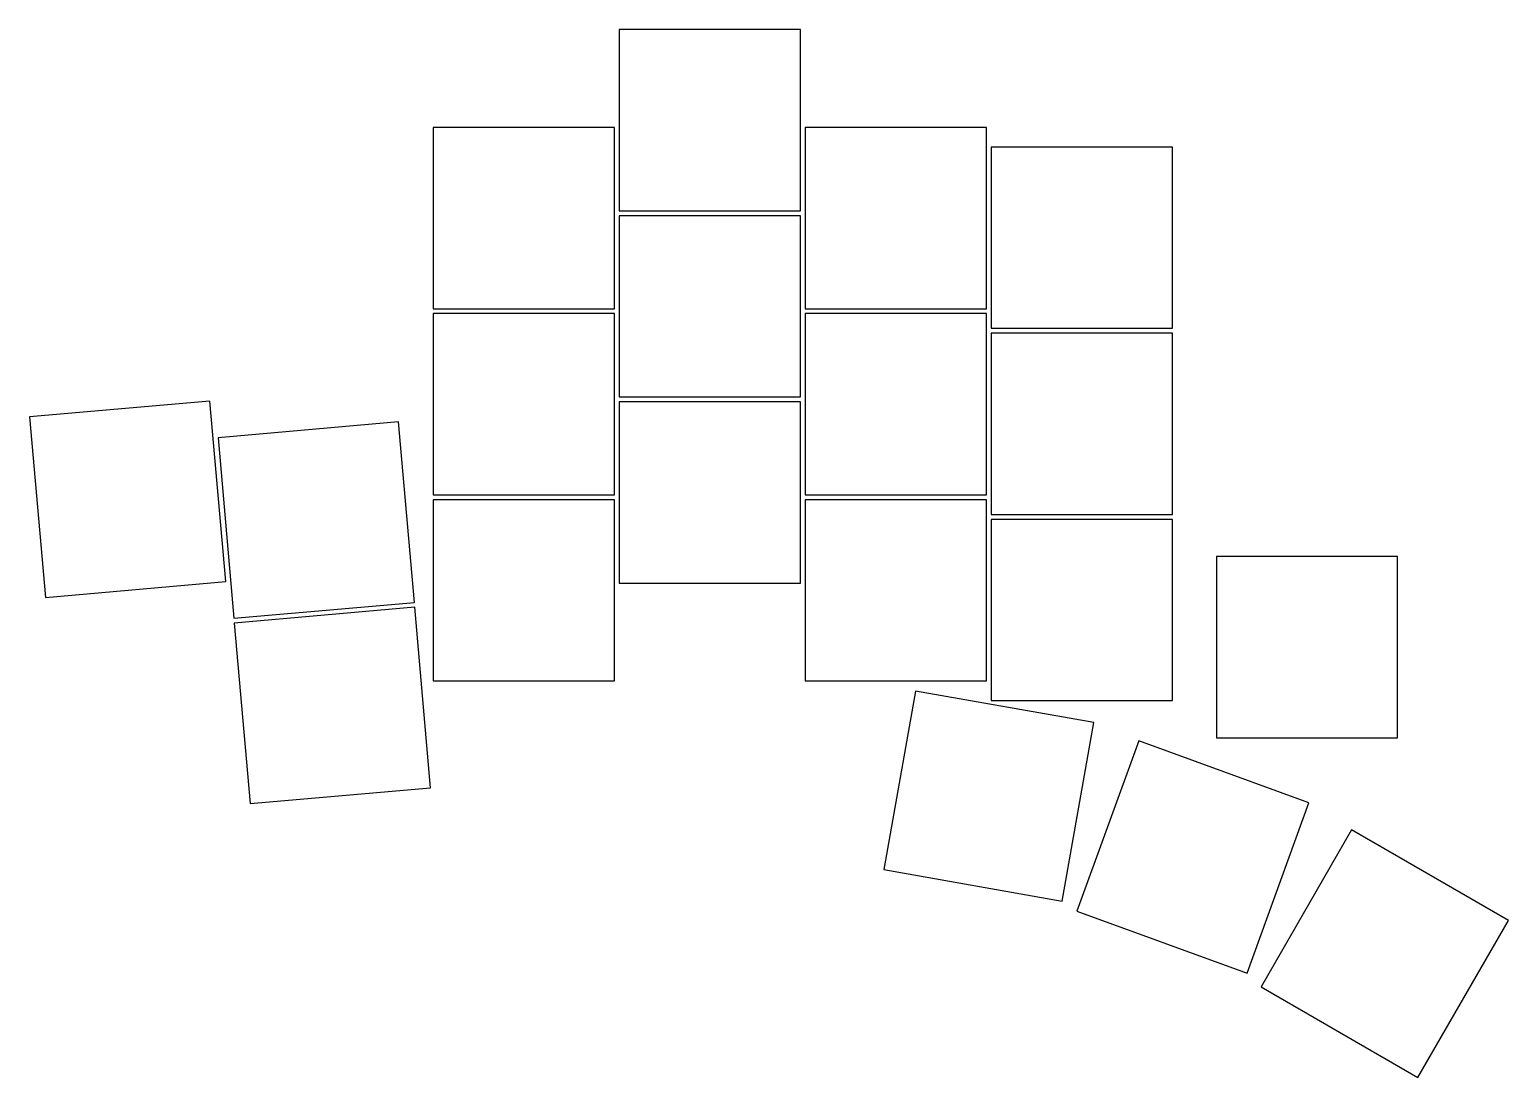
# Model space of a CAD drawing. Header units: millimetres. Extents: x 86 to 237, y -228 to -122.
import ezdxf

# ---------------------------------------------------------------- set-up
doc = ezdxf.new("R2010")
doc.units = ezdxf.units.MM

msp = doc.modelspace()

# ---------------------------------------------------------------- linework, layer by layer
for p, q in [((164.85, -121.52), (146.35, -121.52)), ((146.35, -121.52), (146.35, -140.02)), ((164.85, -140.02), (164.85, -121.52)), ((145.85, -131.52), (127.35, -131.52)), ((127.35, -131.52), (127.35, -150.02)), ((145.85, -150.02), (145.85, -131.52)), ((183.85, -131.52), (165.35, -131.52)), ((165.35, -131.52), (165.35, -150.02)), ((183.85, -150.02), (183.85, -131.52)), ((202.85, -133.52), (184.35, -133.52)), ((184.35, -133.52), (184.35, -152.02)), ((202.85, -152.02), (202.85, -133.52)), ((146.35, -140.02), (164.85, -140.02)), ((164.85, -140.52), (146.35, -140.52)), ((146.35, -140.52), (146.35, -159.02)), ((164.85, -159.02), (164.85, -140.52)), ((127.35, -150.02), (145.85, -150.02)), ((145.85, -150.52), (127.35, -150.52)), ((127.35, -150.52), (127.35, -169.02)), ((145.85, -169.02), (145.85, -150.52)), ((165.35, -150.02), (183.85, -150.02)), ((183.85, -150.52), (165.35, -150.52)), ((165.35, -150.52), (165.35, -169.02)), ((183.85, -169.02), (183.85, -150.52)), ((184.35, -152.02), (202.85, -152.02)), ((202.85, -152.52), (184.35, -152.52)), ((184.35, -152.52), (184.35, -171.02)), ((202.85, -171.02), (202.85, -152.52)), ((104.54, -159.45), (86.11, -161.06)), ((106.16, -177.87), (104.54, -159.45)), ((146.35, -159.02), (164.85, -159.02)), ((164.85, -159.52), (146.35, -159.52)), ((146.35, -159.52), (146.35, -178.02)), ((164.85, -178.02), (164.85, -159.52)), ((86.11, -161.06), (87.73, -179.49)), ((123.8, -161.57), (105.37, -163.19)), ((125.42, -180), (123.8, -161.57)), ((105.37, -163.19), (106.99, -181.62)), ((127.35, -169.02), (145.85, -169.02)), ((165.35, -169.02), (183.85, -169.02)), ((145.85, -169.52), (127.35, -169.52)), ((127.35, -169.52), (127.35, -188.02)), ((145.85, -188.02), (145.85, -169.52)), ((183.85, -169.52), (165.35, -169.52)), ((165.35, -169.52), (165.35, -188.02)), ((183.85, -188.02), (183.85, -169.52)), ((184.35, -171.02), (202.85, -171.02)), ((202.85, -171.52), (184.35, -171.52)), ((184.35, -171.52), (184.35, -190.02)), ((202.85, -190.02), (202.85, -171.52)), ((225.85, -175.32), (207.35, -175.32)), ((207.35, -175.32), (207.35, -193.82)), ((225.85, -193.82), (225.85, -175.32)), ((87.73, -179.49), (106.16, -177.87)), ((146.35, -178.02), (164.85, -178.02)), ((106.99, -181.62), (125.42, -180)), ((125.46, -180.5), (107.03, -182.11)), ((127.07, -198.93), (125.46, -180.5)), ((107.03, -182.11), (108.64, -200.54)), ((127.35, -188.02), (145.85, -188.02)), ((165.35, -188.02), (183.85, -188.02)), ((176.6, -189.06), (173.39, -207.28)), ((194.82, -192.27), (176.6, -189.06)), ((184.35, -190.02), (202.85, -190.02)), ((191.6, -210.49), (194.82, -192.27)), ((199.42, -194.12), (193.09, -211.51)), ((216.8, -200.45), (199.42, -194.12)), ((207.35, -193.82), (225.85, -193.82)), ((108.64, -200.54), (127.07, -198.93)), ((210.48, -217.84), (216.8, -200.45)), ((221.16, -203.22), (211.91, -219.24)), ((237.18, -212.47), (221.16, -203.22)), ((173.39, -207.28), (191.6, -210.49)), ((193.09, -211.51), (210.48, -217.84)), ((227.93, -228.49), (237.18, -212.47)), ((211.91, -219.24), (227.93, -228.49))]:
    msp.add_line(p, q)

doc.saveas('drawing.dxf')
